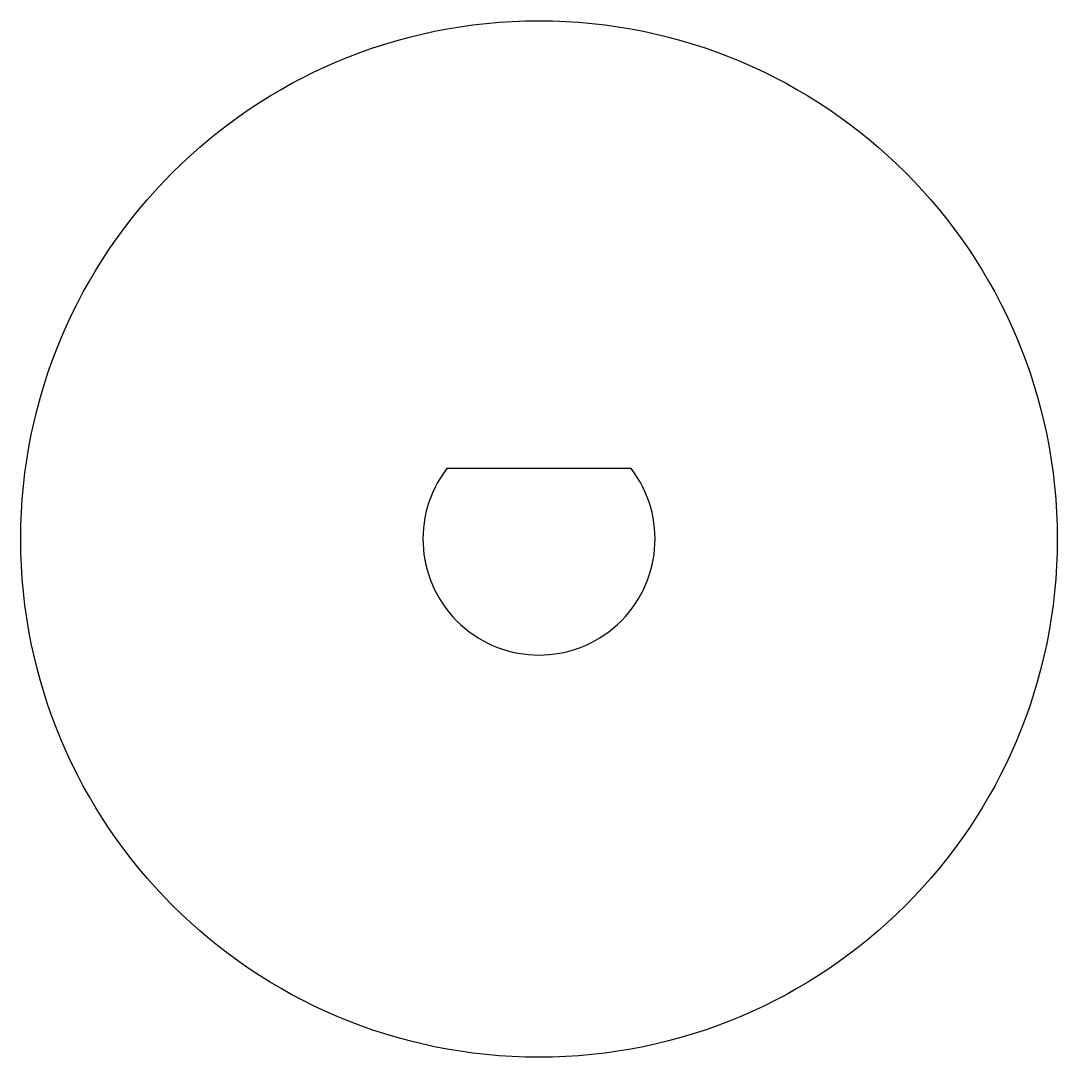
# Model space of a CAD drawing. Header units: millimetres. Extents: x -6.2 to 6.2, y -6.2 to 6.2.
import ezdxf

# ---------------------------------------------------------------- set-up
doc = ezdxf.new("R2010")
doc.units = ezdxf.units.MM

msp = doc.modelspace()

# ---------------------------------------------------------------- linework, layer by layer
msp.add_lwpolyline([(-1.112, 0.85, 2.0226), (1.112, 0.85)], format="xyb", close=True)
msp.add_circle((0, 0), 6.25)

doc.saveas('drawing.dxf')
